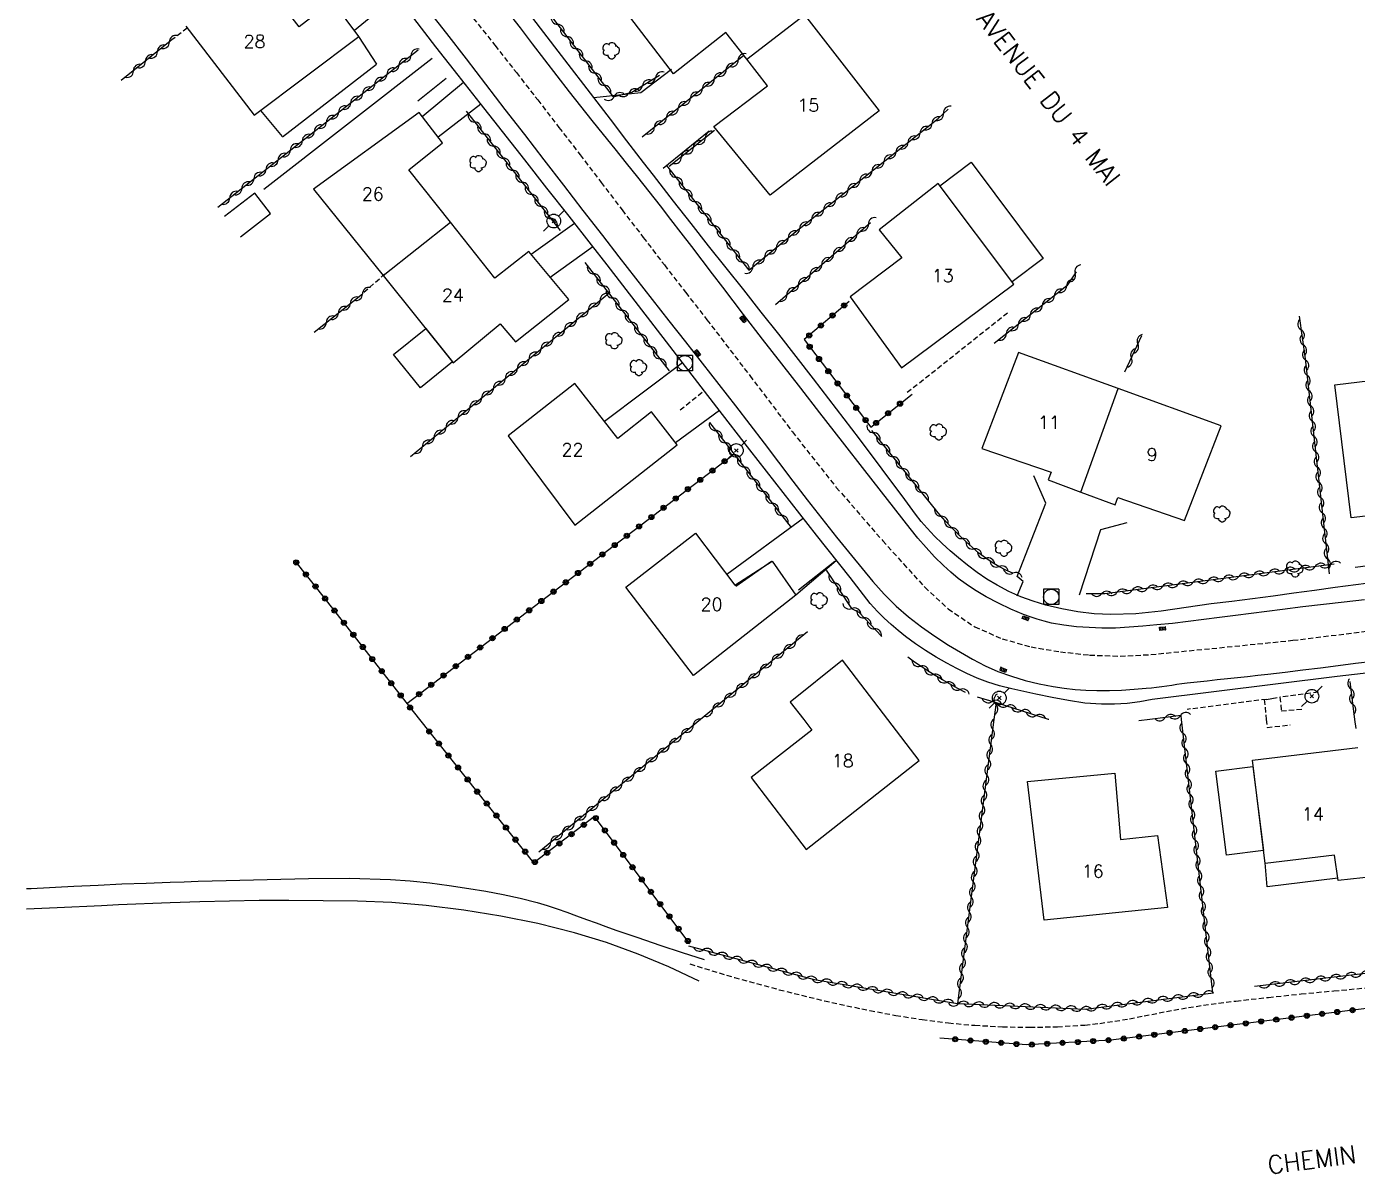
# Model space of a CAD drawing. Header units: millimetres. Extents: x 157000 to 158000, y 155000 to 156000.
# Drawn here: x 157000 to 157129.9, y 155126.7 to 155238.6 of the extents above; entities that cross this region are included whole.
import ezdxf
from ezdxf.enums import TextEntityAlignment as Align

# ---------------------------------------------------------------- set-up
doc = ezdxf.new("R2010")
doc.units = ezdxf.units.MM
doc.linetypes.add('DASHED', pattern=[0.75, 0.5, -0.25])
doc.layers.get('0').update_dxf_attribs({"linetype": 'CONTINUOUS'})
for name, color, linetype in [('W0001', 6, 'DASHED'), ('W0014', 7, 'CONTINUOUS'), ('W0017', 7, 'CONTINUOUS'), ('W0070', 7, 'DASHED'), ('W0071', 7, 'CONTINUOUS'), ('W0101', 7, 'CONTINUOUS'), ('W0104', 1, 'CONTINUOUS'), ('W0105', 7, 'CONTINUOUS'), ('W0112', 1, 'DASHED'), ('W0300', 7, 'CONTINUOUS'), ('W0310', 3, 'CONTINUOUS'), ('W0323', 7, 'CONTINUOUS'), ('W0401', 7, 'CONTINUOUS'), ('W0420', 7, 'CONTINUOUS'), ('W0473', 7, 'CONTINUOUS'), ('W0989', 7, 'CONTINUOUS'), ('W0991', 7, 'CONTINUOUS'), ('W1102', 7, 'CONTINUOUS')]:
    doc.layers.add(name, color=color, linetype=linetype)
doc.styles.get("Standard").update_dxf_attribs({"font": 'romans.shx', "width": 0.85})

# ---------------------------------------------------------------- blocks, each defined once
blk = doc.blocks.new('T473')
for p, q in [((-0.166667, 0.166667), (0.166667, -0.166667)), ((-0.166667, -0.166667), (0.166667, 0.166667)), ((0.500001, 0.500001), (1.000002, 1.000002)), ((-1.000002, -1.000002), (-0.500001, -0.500001))]:
    blk.add_line(p, q)
blk.add_ellipse((0, 0), major_axis=(0.471405, 0.471405), ratio=1, start_param=5.4977871438, end_param=11.780972451)
blk = doc.blocks.new('T401')
for p, q in [((-0.3, 0.3), (0, 0.3)), ((-0.3, -0.25), (-0.3, 0.3)), ((-0.3, 0.15), (0, 0.15)), ((-0.3, 0), (0, 0)), ((0, 0.3), (0, -0.25)), ((-0.3, -0.15), (0, -0.15)), ((-0.3, -0.25), (-0.3, -0.3)), ((-0.3, -0.3), (0, -0.3)), ((0, -0.3), (0, -0.25))]:
    blk.add_line(p, q)
blk = doc.blocks.new('T420')
for p, q in [((0.75, 0.75), (-0.75, 0.75)), ((-0.75, 0.75), (-0.75, -0.75)), ((0.75, 0.75), (0.75, -0.75)), ((0.75, -0.75), (-0.75, -0.75))]:
    blk.add_line(p, q)
blk.add_ellipse((0, 0), major_axis=(-0.53, 0.53), ratio=1, start_param=3.926991, end_param=10.210176)
blk = doc.blocks.new('T300')
for p, q in [((-0.8, 0.51), (-0.86, 0.34)), ((-0.86, 0.34), (-0.86, 0.17)), ((-0.86, 0.17), (-0.74, 0.06)), ((-0.69, 0.63), (-0.8, 0.51)), ((-0.8, -0.06), (-0.74, 0.06)), ((-0.74, 0.06), (-0.69, 0.11)), ((-0.57, 0.69), (-0.69, 0.63)), ((-0.46, 0.69), (-0.57, 0.69)), ((-0.29, 0.63), (-0.46, 0.69)), ((-0.29, 0.63), (-0.17, 0.74)), ((-0.23, 0.57), (-0.29, 0.63)), ((-0.17, 0.74), (-0.06, 0.8)), ((-0.06, 0.8), (0.06, 0.8)), ((0.06, 0.8), (0.23, 0.74)), ((0.23, 0.74), (0.34, 0.63)), ((0.34, 0.63), (0.4, 0.51)), ((0.46, 0.46), (0.34, 0.46)), ((0.4, 0.51), (0.4, 0.46)), ((0.57, 0.4), (0.46, 0.46)), ((0.57, 0.4), (0.69, 0.29)), ((0.69, 0.29), (0.74, 0.17)), ((0.74, 0.06), (0.69, -0.17)), ((0.74, 0.17), (0.74, 0.06)), ((-0.8, -0.17), (-0.8, -0.06)), ((-0.8, -0.23), (-0.8, -0.17)), ((-0.74, -0.34), (-0.8, -0.23)), ((-0.69, -0.4), (-0.74, -0.34)), ((-0.51, -0.46), (-0.69, -0.4)), ((-0.4, -0.46), (-0.51, -0.46)), ((-0.4, -0.46), (-0.34, -0.46)), ((-0.34, -0.46), (-0.34, -0.4)), ((-0.34, -0.51), (-0.34, -0.46)), ((-0.29, -0.63), (-0.34, -0.51)), ((-0.17, -0.74), (-0.29, -0.63)), ((-0.06, -0.8), (-0.17, -0.74)), ((0.06, -0.8), (-0.06, -0.8)), ((0.17, -0.74), (0.06, -0.8)), ((0.23, -0.69), (0.17, -0.74)), ((0.29, -0.46), (0.23, -0.46)), ((0.29, -0.63), (0.23, -0.69)), ((0.46, -0.4), (0.29, -0.46)), ((0.34, -0.51), (0.29, -0.63)), ((0.34, -0.51), (0.34, -0.46)), ((0.57, -0.34), (0.46, -0.4)), ((0.63, -0.29), (0.57, -0.34)), ((0.69, -0.17), (0.63, -0.29))]:
    blk.add_line(p, q)
blk = doc.blocks.new('t310o')
at = {"color": 0, "linetype": 'Continuous'}
for centre, start, end in [((-0.5, 0.38), 216.8699, 323.1304), ((0.5, -0.37), 36.8699, 143.1303)]:
    blk.add_arc(centre, 0.625, start, end, dxfattribs=at)
blk = doc.blocks.new('t323o')
at = {"color": 0, "linetype": 'Continuous'}
for radius in [0.25, 0.15]:
    blk.add_circle((0, 0), radius, dxfattribs=at)

msp = doc.modelspace()

# ---------------------------------------------------------------- linework, layer by layer
at = {"layer": 'W0001'}
msp.add_lwpolyline([(157043.6, 155239.46), (157045.71, 155236.81), (157047.81, 155234.15), (157049.89, 155231.48), (157051.96, 155228.8), (157054.02, 155226.12), (157056.07, 155223.43), (157058.13, 155220.74), (157060.19, 155218.06), (157062.25, 155215.37), (157064.32, 155212.7), (157066.4, 155210.03), (157070.59, 155204.57), (157074.75, 155199.07), (157079.03, 155193.66), (157083.56, 155188.45), (157085.59, 155186.19), (157087.67, 155183.91), (157089.96, 155181.79), (157092.55, 155180.05), (157095.23, 155178.87), (157098.04, 155178.09), (157100.9, 155177.61), (157103.75, 155177.29), (157106.75, 155177.18), (157109.74, 155177.34), (157112.72, 155177.64), (157115.68, 155177.93), (157123.6, 155178.73), (157131.5, 155179.7)], dxfattribs=at)
at = {"layer": 'W0014'}
for points in [[(157037.96, 155241.84), (157040.98, 155237.95), (157042.89, 155235.49), (157044.79, 155233.02), (157046.69, 155230.56), (157048.59, 155228.09), (157050.49, 155225.63), (157052.39, 155223.16), (157054.3, 155220.7), (157056.2, 155218.24), (157057.82, 155216.16), (157059.44, 155214.08), (157061.06, 155212.01), (157062.69, 155209.93), (157064.31, 155207.86), (157065.94, 155205.79), (157067.56, 155203.71), (157069.18, 155201.63), (157070.59, 155199.8), (157071.99, 155197.97), (157073.39, 155196.13), (157074.79, 155194.28), (157076.19, 155192.45), (157077.61, 155190.62), (157079.04, 155188.81), (157080.5, 155187.02), (157081.55, 155185.74), (157082.59, 155184.46), (157083.69, 155183.22), (157084.86, 155182.05), (157086.07, 155181.01), (157087.34, 155180.04), (157088.66, 155179.13), (157089.99, 155178.27), (157091.16, 155177.56), (157092.34, 155176.88), (157093.56, 155176.25), (157094.81, 155175.7), (157096.13, 155175.22), (157097.47, 155174.82), (157098.83, 155174.48), (157100.2, 155174.21), (157101.26, 155174.05), (157102.33, 155173.94), (157103.4, 155173.87), (157104.47, 155173.83), (157105.68, 155173.83), (157106.88, 155173.87), (157108.09, 155173.95), (157109.29, 155174.05), (157109.79, 155174.09), (157110.29, 155174.15), (157110.79, 155174.22), (157111.28, 155174.29), (157111.78, 155174.36), (157112.28, 155174.44), (157112.77, 155174.5), (157113.27, 155174.57), (157114.26, 155174.68), (157115.24, 155174.79), (157116.22, 155174.9), (157117.21, 155175), (157118.19, 155175.1), (157119.17, 155175.21), (157120.16, 155175.32), (157121.14, 155175.43), (157122.85, 155175.63), (157124.57, 155175.84), (157126.29, 155176.06), (157128, 155176.27), (157129.72, 155176.49), (157131.43, 155176.71)], [(157109.87, 155172.96), (157108.65, 155172.73), (157107.41, 155172.57), (157106.17, 155172.49), (157104.92, 155172.49), (157103.3, 155172.6), (157101.69, 155172.85), (157100.1, 155173.15), (157098.51, 155173.48), (157097.33, 155173.72), (157096.15, 155173.99), (157094.97, 155174.29), (157093.81, 155174.66), (157092.79, 155175.05), (157091.78, 155175.5), (157090.79, 155175.98), (157089.82, 155176.5), (157088.78, 155177.1), (157087.75, 155177.73), (157086.75, 155178.4), (157085.78, 155179.11), (157085.06, 155179.68), (157084.37, 155180.28), (157083.71, 155180.9), (157083.06, 155181.55), (157082.35, 155182.34), (157081.68, 155183.17), (157081.02, 155184.01), (157080.37, 155184.85), (157077.09, 155188.99), (157073.84, 155193.15), (157070.6, 155197.33), (157067.37, 155201.5), (157065.83, 155203.48), (157064.3, 155205.46), (157062.77, 155207.45), (157061.24, 155209.43), (157059.72, 155211.41), (157058.19, 155213.4), (157056.65, 155215.38), (157055.12, 155217.35), (157052.96, 155220.12), (157050.79, 155222.88), (157048.62, 155225.64), (157046.45, 155228.39), (157044.27, 155231.15), (157042.11, 155233.91), (157039.95, 155236.67), (157037.8, 155239.45)], [(157086.25, 155189.66), (157084.04, 155192.48), (157081.83, 155195.3), (157079.63, 155198.12), (157077.43, 155200.94), (157075.56, 155203.34), (157073.7, 155205.73), (157071.84, 155208.14), (157069.98, 155210.54), (157068.96, 155211.86), (157067.95, 155213.19), (157066.94, 155214.52), (157065.93, 155215.85), (157064.92, 155217.17), (157063.9, 155218.5), (157062.89, 155219.82), (157061.86, 155221.14), (157060.76, 155222.54), (157059.66, 155223.93), (157058.55, 155225.32), (157057.43, 155226.71), (157056.32, 155228.09), (157055.21, 155229.48), (157054.1, 155230.88), (157053, 155232.27), (157051.79, 155233.82), (157050.59, 155235.38), (157049.39, 155236.94), (157048.2, 155238.5), (157047.01, 155240.06)], [(157085.73, 155192.48), (157083.52, 155195.44), (157081.3, 155198.39), (157079.06, 155201.33), (157076.81, 155204.25), (157075.12, 155206.43), (157073.41, 155208.6), (157071.7, 155210.77), (157069.99, 155212.93), (157068.27, 155215.08), (157066.55, 155217.25), (157064.85, 155219.41), (157063.15, 155221.59), (157062.17, 155222.85), (157061.19, 155224.12), (157060.21, 155225.38), (157059.24, 155226.65), (157058.27, 155227.92), (157057.3, 155229.19), (157056.33, 155230.46), (157055.35, 155231.73), (157052.22, 155235.81), (157049.09, 155239.89)], [(157131.76, 155184.41), (157129.74, 155184.15), (157127.72, 155183.88), (157125.71, 155183.61), (157123.69, 155183.33), (157121.67, 155183.05), (157119.65, 155182.78), (157117.63, 155182.52), (157115.61, 155182.28), (157113.18, 155181.95), (157110.74, 155181.59), (157108.28, 155181.32), (157105.81, 155181.24), (157104.21, 155181.32), (157102.62, 155181.51), (157101.04, 155181.79), (157099.48, 155182.16), (157098.25, 155182.54), (157097.05, 155182.99), (157095.87, 155183.51), (157094.73, 155184.1), (157093.73, 155184.69), (157092.78, 155185.35), (157091.85, 155186.06), (157090.95, 155186.78), (157090.15, 155187.46), (157089.37, 155188.17), (157088.62, 155188.91), (157087.9, 155189.67), (157087.32, 155190.34), (157086.76, 155191.03), (157086.23, 155191.75), (157085.73, 155192.48)], [(157130.6, 155182.67), (157128.59, 155182.45), (157126.59, 155182.22), (157124.58, 155181.99), (157122.58, 155181.75), (157121.04, 155181.56), (157119.51, 155181.36), (157117.98, 155181.15), (157116.44, 155180.95), (157114.91, 155180.75), (157113.37, 155180.56), (157111.84, 155180.38), (157110.3, 155180.23), (157108.96, 155180.11), (157107.63, 155180), (157106.28, 155179.93), (157104.94, 155179.92), (157103.7, 155179.97), (157102.47, 155180.06), (157101.24, 155180.21), (157100.02, 155180.42), (157099.32, 155180.59), (157098.64, 155180.78), (157097.96, 155181.01), (157097.3, 155181.26), (157096.06, 155181.78), (157094.85, 155182.35), (157093.66, 155182.98), (157092.51, 155183.66), (157091.71, 155184.2), (157090.94, 155184.78), (157090.2, 155185.39), (157089.48, 155186.04), (157088.62, 155186.89), (157087.79, 155187.78), (157087, 155188.7), (157086.25, 155189.66)], [(157168.41, 155179.89), (157144.54, 155177.11), (157127.93, 155175.21), (157109.87, 155172.96)]]:
    msp.add_lwpolyline(points, dxfattribs=at)
at = {"layer": 'W0017'}
for points in [[(157036.11, 155241.63), (157032, 155238.24)], [(157039.6, 155235.52), (157023.16, 155222.73)], [(157055.36, 155231.71), (157059.94, 155232.21), (157062.93, 155234.49)], [(157040.96, 155233.56), (157038.18, 155231.35)], [(157038.61, 155229.87), (157042.65, 155233.2)], [(157044.35, 155231.05), (157040.18, 155227.84)], [(157062.13, 155224.83), (157066.63, 155228.45)], [(157049.26, 155216.41), (157053.49, 155219.45)], [(157051.1, 155214.18), (157055.27, 155217.16)], [(157064.02, 155205.82), (157056.42, 155200.08)], [(157067.63, 155201.15), (157063.35, 155198.01)], [(157096.69, 155183.07), (157097.26, 155184.46), (157096.7, 155184.97), (157099.49, 155192.11), (157098.31, 155194.78)], [(157075.81, 155190.63), (157068.33, 155185.17)], [(157107.39, 155190.21), (157104.82, 155189.53), (157102.72, 155183.14)], [(157079.03, 155186.5), (157075.09, 155183.15)], [(157075.34, 155183.65), (157078.9, 155186.45)]]:
    msp.add_lwpolyline(points, dxfattribs=at)
at = {"layer": 'W0070'}
msp.add_lwpolyline([(157064.74, 155147.14), (157069.08, 155145.82), (157073.46, 155144.62), (157077.87, 155143.54), (157082.3, 155142.59), (157084.85, 155142.12), (157087.41, 155141.71), (157089.98, 155141.38), (157092.56, 155141.15), (157095.24, 155141.01), (157097.93, 155140.96), (157100.61, 155141.01), (157103.3, 155141.18), (157104.75, 155141.34), (157106.21, 155141.55), (157107.65, 155141.79), (157109.09, 155142.07), (157110.53, 155142.36), (157111.97, 155142.63), (157113.41, 155142.89), (157114.86, 155143.11), (157118.04, 155143.52), (157121.22, 155143.88), (157124.41, 155144.21), (157127.6, 155144.52), (157130.87, 155144.81)], dxfattribs=at)
at = {"layer": 'W0071'}
for points in [[(157000, 155154.5), (157000.43, 155154.52), (157004.62, 155154.73), (157006.97, 155154.84), (157009.31, 155154.95), (157011.66, 155155.04), (157014, 155155.13)], [(157014, 155155.13), (157015.37, 155155.17), (157016.74, 155155.21), (157018.11, 155155.25), (157019.48, 155155.28), (157023.48, 155155.38), (157027.5, 155155.48), (157031.51, 155155.51), (157035.52, 155155.38), (157037.44, 155155.25), (157039.35, 155155.05), (157041.25, 155154.8), (157043.15, 155154.51), (157044.83, 155154.23), (157046.51, 155153.91), (157048.17, 155153.55), (157049.82, 155153.13), (157050.8, 155152.85), (157051.77, 155152.53), (157052.73, 155152.2), (157053.68, 155151.85), (157054.64, 155151.49), (157055.59, 155151.14), (157056.54, 155150.79), (157057.5, 155150.45), (157059.66, 155149.72), (157061.81, 155148.99), (157063.97, 155148.27), (157066.13, 155147.56)], [(157014, 155153.11), (157012.32, 155153.04), (157010.65, 155152.98), (157008.97, 155152.9), (157007.3, 155152.83), (157002.99, 155152.63), (157000, 155152.48)], [(157065.65, 155145.47), (157062.7, 155146.86), (157059.68, 155148.11), (157056.61, 155149.22), (157053.49, 155150.18), (157049.91, 155151.09), (157046.3, 155151.82), (157042.66, 155152.4), (157039, 155152.85), (157035.65, 155153.13), (157032.3, 155153.27), (157028.94, 155153.31), (157025.59, 155153.33), (157022.69, 155153.32), (157019.79, 155153.28), (157016.9, 155153.2), (157014, 155153.11)]]:
    msp.add_lwpolyline(points, dxfattribs=at)
at = {"layer": 'W0101'}
for points in [[(157070.29, 155235.45), (157068.24, 155238.06), (157063.13, 155234.01), (157057.81, 155240.98), (157068.52, 155249.33)], [(157015.55, 155238.67), (157022.22, 155230), (157032.43, 155237.67), (157029.84, 155241.13), (157026.61, 155238.61), (157022.5, 155243.91)], [(157075.94, 155239.77), (157083.2, 155230.42), (157072.57, 155222.18), (157067.08, 155228.89), (157072.32, 155232.87), (157070.29, 155235.45)], [(157040.6, 155227.3), (157038.3, 155230.26), (157028.01, 155222.78), (157034.79, 155214.34)], [(157041.37, 155219.55), (157037.3, 155224.67), (157040.6, 155227.3)], [(157034.79, 155214.34), (157041.63, 155205.82), (157046.23, 155209.63), (157047.73, 155207.86), (157052.91, 155212), (157049.02, 155216.7), (157045.71, 155214.08), (157041.37, 155219.55)], [(157106.55, 155203.3), (157096.82, 155206.82), (157093.24, 155197.45)], [(157139.77, 155198.61), (157136.99, 155198.21), (157137.87, 155191.69), (157129.27, 155190.7), (157127.68, 155203.68), (157138.94, 155205.03)], [(157102.9, 155193.2), (157106.24, 155191.94), (157106.52, 155192.68), (157113.02, 155190.42), (157116.59, 155199.66), (157106.55, 155203.3)], [(157093.24, 155197.45), (157099.99, 155195.13), (157099.72, 155194.4), (157102.9, 155193.2)], [(157084.05, 155171), (157079.62, 155176.78), (157074.54, 155172.71), (157075.85, 155171)], [(157075.85, 155171), (157076.65, 155169.95), (157070.73, 155165.33), (157076.09, 155158.3)], [(157076.09, 155158.3), (157087.12, 155167), (157084.05, 155171)], [(157119.66, 155167.03), (157129.92, 155168.28)], [(157128.01, 155155.28), (157127.66, 155157.77), (157120.89, 155156.94), (157119.66, 155167.03)], [(157131.64, 155155.69), (157128.01, 155155.28)]]:
    msp.add_lwpolyline(points, dxfattribs=at)
for points in [[(157085.38, 155205.32), (157096.37, 155213.48), (157088.97, 155223.33), (157083.2, 155218.8), (157085.43, 155216.08), (157080.37, 155212.25)], [(157047, 155198.69), (157053.5, 155189.98), (157063.5, 155197.82), (157060.99, 155201.02), (157057.71, 155198.44), (157053.51, 155203.8)], [(157065.08, 155175.3), (157058.5, 155183.93), (157065.3, 155189.2), (157069.12, 155184.12), (157072.76, 155186.46), (157075.09, 155183.15)], [(157099.32, 155151.41), (157097.7, 155164.95), (157106.22, 155165.77), (157106.77, 155159.3), (157110.39, 155159.67), (157111.35, 155152.66)]]:
    msp.add_lwpolyline(points, close=True, dxfattribs=at)
at = {"layer": 'W0104'}
for points in [[(157032.43, 155237.67), (157032.41, 155237.66), (157034.14, 155234.96)], [(157024.96, 155227.89), (157034.14, 155234.96)], [(157022.84, 155230.46), (157024.95, 155227.9)], [(157089.14, 155223.11), (157092.18, 155225.39), (157099.23, 155216), (157096.19, 155213.72)], [(157022.29, 155222.39), (157019.33, 155220.11)], [(157020.88, 155218.12), (157023.82, 155220.39), (157022.29, 155222.39)], [(157072.69, 155186.43), (157069.22, 155183.99)], [(157128.01, 155155.28), (157127.97, 155155.51), (157121.08, 155154.67), (157120.88, 155157)]]:
    msp.add_lwpolyline(points, dxfattribs=at)
for points in [[(157038.95, 155209.17), (157041.57, 155205.9), (157038.43, 155203.38), (157035.8, 155206.64)], [(157119.7, 155166.41), (157120.73, 155158.21), (157117.12, 155157.76), (157116.09, 155165.95)]]:
    msp.add_lwpolyline(points, close=True, dxfattribs=at)
at = {"layer": 'W0105'}
msp.add_lwpolyline([(157121.03, 155172.96), (157122.06, 155173.14)], dxfattribs=at)
at = {"layer": 'W0112'}
for points in [[(157015.68, 155238.49), (157014.18, 155237.34)], [(157032.92, 155212.7), (157034.94, 155214.46)], [(157085.96, 155202.94), (157095.93, 155210.85)], [(157065.94, 155202.91), (157063.72, 155201.12)], [(157126.1, 155173.67), (157122.33, 155173.18)], [(157122.33, 155173.18), (157122.46, 155171.86), (157124.55, 155172.01)], [(157121.03, 155172.97), (157113.29, 155171.99)], [(157120.8, 155172.94), (157121, 155171)], [(157121, 155171), (157121.08, 155170.21), (157123.33, 155170.49)]]:
    msp.add_lwpolyline(points, dxfattribs=at)
at = {"layer": 'W0310'}
for points in [[(157044.53, 155248.37), (157057.25, 155231.78), (157059.07, 155232.25), (157061.78, 155233.89)], [(157014, 155237.2), (157009.24, 155233.39)], [(157014.18, 155237.34), (157014, 155237.2)], [(157018.65, 155221), (157038.22, 155236.36)], [(157070.01, 155235.81), (157060.09, 155227.85)], [(157042.9, 155230.38), (157052.08, 155218.72)], [(157062.47, 155225.09), (157070.5, 155214.87), (157075.43, 155218.93), (157075.41, 155218.89), (157088.98, 155229.66), (157089.95, 155230.59)], [(157067.13, 155228.49), (157062.73, 155224.98)], [(157073.08, 155211.51), (157082.38, 155219.51)], [(157054.5, 155215.61), (157062.72, 155205.03)], [(157102.44, 155214.69), (157101.53, 155213.34), (157094.45, 155207.72)], [(157028.07, 155208.82), (157032.8, 155212.55)], [(157037.47, 155196.67), (157056.82, 155212.62)], [(157124.2, 155210.37), (157124.81, 155206.21), (157127.13, 155185.21)], [(157107.2, 155204.94), (157108.85, 155208.47)], [(157066.64, 155199.99), (157074.61, 155189.73)], [(157088.33, 155192), (157082.5, 155199.22)], [(157096.27, 155185.27), (157095.58, 155185.59), (157094.91, 155185.95), (157094.25, 155186.34), (157093.62, 155186.76), (157092.95, 155187.25), (157092.31, 155187.79), (157091.69, 155188.34), (157091.09, 155188.92), (157090.36, 155189.65), (157089.66, 155190.41), (157088.98, 155191.19), (157088.33, 155192)], [(157127.62, 155186.18), (157105.23, 155183.28), (157103.43, 155183.28)], [(157137.82, 155186.89), (157129.68, 155185.84)], [(157078.05, 155185.57), (157080.52, 155181.85), (157081.22, 155181.47), (157083.46, 155179.1)], [(157076.21, 155179.55), (157065.79, 155171)], [(157091.63, 155173.65), (157090.88, 155174.04), (157090.13, 155174.44), (157089.39, 155174.86), (157088.67, 155175.29), (157087.99, 155175.72), (157087.32, 155176.16), (157086.66, 155176.61), (157086.02, 155177.08)], [(157129.15, 155174.71), (157129.62, 155171)], [(157099.74, 155171), (157094.68, 155172.64), (157092.8, 155173.18)], [(157094.62, 155172.65), (157094.41, 155171)], [(157065.79, 155171), (157049.98, 155158.04)], [(157094.41, 155171), (157090.86, 155143.27)], [(157099.76, 155170.99), (157099.74, 155171)], [(157099.76, 155170.99), (157099.74, 155171)], [(157109.64, 155171), (157108.57, 155170.87)], [(157112.73, 155171), (157112.69, 155171.38), (157109.64, 155171)], [(157115.79, 155144.33), (157112.73, 155171)], [(157129.62, 155171), (157129.73, 155170.11)], [(157131.79, 155155.66), (157132.93, 155146.48), (157119.84, 155144.94)], [(157064.6, 155148.9), (157076.86, 155145.62), (157090.87, 155143.27), (157103.36, 155142.74), (157115.84, 155144.33)]]:
    msp.add_lwpolyline(points, dxfattribs=at)
at = {"layer": 'W0323'}
for points in [[(157080.27, 155211.81), (157075.9, 155208.08), (157082.41, 155199.55), (157086.42, 155202.77)], [(157037.12, 155172.57), (157069.04, 155196.9)], [(157038.37, 155171), (157037.39, 155172.23), (157028.45, 155183.67), (157026.31, 155186.35)], [(157064.74, 155149.11), (157055.44, 155161.52), (157049.52, 155157.02), (157038.37, 155171)], [(157232.63, 155128.6), (157225.34, 155140.43), (157217.3, 155153.5), (157201.93, 155151.62), (157177.35, 155148.5), (157154.04, 155145.43), (157138.67, 155143.78), (157105.84, 155139.71), (157097.6, 155139.24), (157089.14, 155139.91)]]:
    msp.add_lwpolyline(points, dxfattribs=at)
at = {"layer": 'W1102'}
for points in [[(157070.29, 155235.45), (157075.94, 155239.77)], [(157034.79, 155214.34), (157041.37, 155219.55)], [(157102.9, 155193.2), (157106.55, 155203.3)]]:
    msp.add_lwpolyline(points, dxfattribs=at)

# ---------------------------------------------------------------- block references
at = {"layer": 'W0300'}
for p in [(157057.11, 155236.27), (157044.11, 155225.27), (157057.37, 155207.97), (157059.76, 155205.34), (157089.03, 155199.06), (157116.7, 155191.06), (157095.4, 155187.71), (157123.83, 155185.68), (157077.39, 155182.6)]:
    msp.add_blockref('T300', p, dxfattribs=at)
at = {"layer": 'W0310'}
for p, rotation in [((157051.83, 155238.85), 307.4734966349649), ((157052.74, 155237.66), 307.4734966349649), ((157012.76, 155236.2), 218.6830075612495), ((157013.93, 155237.14), 218.6830075612495), ((157053.66, 155236.47), 307.4734966349649), ((157011.59, 155235.26), 218.6830075612495), ((157036.35, 155234.89), 38.13681950460501), ((157037.53, 155235.82), 38.13681950460501), ((157054.57, 155235.28), 307.4734966349649), ((157069.45, 155235.36), 218.7794102675239), ((157010.42, 155234.32), 218.6830075612495), ((157035.17, 155233.97), 38.13681950460501), ((157055.48, 155234.09), 307.4734966349649), ((157061.39, 155233.66), 31.18375438842289), ((157067.11, 155233.48), 218.7794102675239), ((157068.28, 155234.42), 218.7794102675239), ((157032.81, 155232.11), 38.13681950460501), ((157033.99, 155233.04), 38.13681950460501), ((157056.39, 155232.9), 307.4734966349649), ((157060.11, 155232.88), 31.18375438842289), ((157065.94, 155232.55), 218.7794102675239), ((157031.63, 155231.19), 38.13681950460501), ((157057.34, 155231.81), 14.39882330942974), ((157058.8, 155232.18), 14.39882330942974), ((157064.77, 155231.61), 218.7794102675239), ((157030.45, 155230.26), 38.13681950460501), ((157062.43, 155229.73), 218.7794102675239), ((157063.6, 155230.67), 218.7794102675239), ((157089.51, 155230.17), 43.75899113287198), ((157028.09, 155228.41), 38.13681950460501), ((157029.27, 155229.33), 38.13681950460501), ((157043.73, 155229.32), 308.2155423306054), ((157044.66, 155228.15), 308.2155423306054), ((157061.26, 155228.79), 218.7794102675239), ((157087.21, 155228.25), 38.43771268212424), ((157088.38, 155229.19), 38.43771268212424), ((157026.91, 155227.48), 38.13681950460501), ((157045.59, 155226.97), 308.2155423306054), ((157066.25, 155227.79), 218.637523468125), ((157086.03, 155227.32), 38.43771268212424), ((157024.55, 155225.63), 38.13681950460501), ((157025.73, 155226.56), 38.13681950460501), ((157046.52, 155225.79), 308.2155423306054), ((157063.91, 155225.91), 218.637523468125), ((157065.08, 155226.85), 218.637523468125), ((157084.86, 155226.39), 38.43771268212424), ((157023.37, 155224.7), 38.13681950460501), ((157047.44, 155224.61), 308.2155423306054), ((157082.51, 155224.52), 38.43771268212424), ((157083.68, 155225.46), 38.43771268212424), ((157022.19, 155223.78), 38.13681950460501), ((157048.37, 155223.43), 308.2155423306054), ((157063.4, 155223.91), 308.1317229511785), ((157081.33, 155223.59), 38.43771268212424), ((157019.83, 155221.92), 38.13681950460501), ((157021.01, 155222.85), 38.13681950460501), ((157049.3, 155222.25), 308.2155423306054), ((157064.32, 155222.73), 308.1317229511785), ((157078.98, 155221.73), 38.43771268212424), ((157080.16, 155222.66), 38.43771268212424), ((157050.23, 155221.08), 308.2155423306054), ((157065.25, 155221.55), 308.1317229511785), ((157066.18, 155220.37), 308.1317229511785), ((157077.81, 155220.79), 38.43771268212424), ((157051.16, 155219.9), 308.2155423306054), ((157067.1, 155219.19), 308.1317229511785), ((157076.63, 155219.86), 38.43771268212424), ((157082.17, 155219.33), 40.68944036982273), ((157068.03, 155218.01), 308.1317229511785), ((157074.36, 155218.05), 39.46350394806583), ((157075.46, 155218.93), 38.43771268212424), ((157081.04, 155218.35), 40.68944036982273), ((157068.96, 155216.83), 308.1317229511785), ((157073.2, 155217.09), 39.46350394806583), ((157079.9, 155217.37), 40.68944036982273), ((157069.88, 155215.65), 308.1317229511785), ((157070.89, 155215.19), 39.46350394806583), ((157072.04, 155216.14), 39.46350394806583), ((157077.62, 155215.42), 40.68944036982273), ((157078.76, 155216.4), 40.68944036982273), ((157055.36, 155214.5), 307.8491076798275), ((157076.49, 155214.44), 40.68944036982273), ((157102.35, 155214.55), 236.0748593018961), ((157056.28, 155213.32), 307.8491076798275), ((157075.35, 155213.46), 40.68944036982273), ((157101.5, 155213.32), 218.4173706070635), ((157031.6, 155211.61), 38.35780048508608), ((157032.78, 155212.54), 38.35780048508608), ((157055.99, 155211.94), 39.5010228924213), ((157057.2, 155212.14), 307.8491076798275), ((157074.21, 155212.48), 40.68944036982273), ((157099.15, 155211.45), 218.4173706070635), ((157100.32, 155212.38), 218.4173706070635), ((157030.43, 155210.68), 38.35780048508608), ((157053.67, 155210.03), 39.5010228924213), ((157054.83, 155210.98), 39.5010228924213), ((157058.12, 155210.95), 307.8491076798275), ((157097.97, 155210.52), 218.4173706070635), ((157029.25, 155209.75), 38.35780048508608), ((157052.52, 155209.07), 39.5010228924213), ((157059.04, 155209.77), 307.8491076798275), ((157059.96, 155208.58), 307.8491076798275), ((157096.8, 155209.59), 218.4173706070635), ((157124.39, 155209.05), 278.4448061870237), ((157051.36, 155208.12), 39.5010228924213), ((157060.88, 155207.4), 307.8491076798275), ((157095.62, 155208.66), 218.4173706070635), ((157108.47, 155207.66), 65.04100124214584), ((157124.61, 155207.56), 278.4448061870237), ((157049.04, 155206.21), 39.5010228924213), ((157050.2, 155207.17), 39.5010228924213), ((157061.8, 155206.21), 307.8491076798275), ((157107.84, 155206.3), 65.04100124214584), ((157124.83, 155206.08), 276.2916892948051), ((157047.89, 155205.26), 39.5010228924213), ((157046.73, 155204.3), 39.5010228924213), ((157124.99, 155204.59), 276.2916892948051), ((157044.41, 155202.39), 39.5010228924213), ((157045.57, 155203.35), 39.5010228924213), ((157125.16, 155203.1), 276.2916892948051), ((157043.26, 155201.44), 39.5010228924213), ((157125.32, 155201.61), 276.2916892948051), ((157042.1, 155200.49), 39.5010228924213), ((157125.49, 155200.12), 276.2916892948051), ((157039.78, 155198.58), 39.5010228924213), ((157040.94, 155199.53), 39.5010228924213), ((157067.25, 155199.21), 307.8486898333746), ((157082.67, 155199), 128.9702051536322), ((157125.65, 155198.62), 276.2916892948051), ((157038.63, 155197.62), 39.5010228924213), ((157068.17, 155198.02), 307.8486898333746), ((157083.62, 155197.83), 128.9702051536322), ((157125.81, 155197.13), 276.2916892948051), ((157069.09, 155196.84), 307.8486898333746), ((157070.01, 155195.65), 307.8486898333746), ((157084.56, 155196.66), 128.9702051536322), ((157125.98, 155195.64), 276.2916892948051), ((157070.93, 155194.47), 307.8486898333746), ((157085.5, 155195.5), 128.9702051536322), ((157086.45, 155194.33), 128.9702051536322), ((157071.85, 155193.28), 307.8486898333746), ((157087.39, 155193.17), 128.9702051536322), ((157126.14, 155194.15), 276.2916892948051), ((157072.77, 155192.1), 307.8486898333746), ((157126.31, 155192.66), 276.2916892948051), ((157073.69, 155190.92), 307.8486898333746), ((157089.29, 155190.84), 130.8272359296145), ((157126.47, 155191.17), 276.2916892948051), ((157090.29, 155189.73), 132.7598242940586), ((157126.64, 155189.68), 276.2916892948051), ((157091.35, 155188.67), 136.3333438961657), ((157126.8, 155188.19), 276.2916892948051), ((157092.46, 155187.66), 140.3463850788754), ((157093.65, 155186.74), 146.5146176588984), ((157126.96, 155186.7), 276.2916892948051), ((157094.92, 155185.94), 152.1071811227214), ((157125.76, 155185.94), 187.3690276728371), ((157127.25, 155186.13), 187.3690276728371), ((157078.88, 155184.32), 303.5120313720385), ((157096.26, 155185.28), 154.9034559933474), ((157115.35, 155184.59), 187.3690276728371), ((157116.84, 155184.78), 187.3690276728371), ((157118.32, 155184.97), 187.3690276728371), ((157119.81, 155185.17), 187.3690276728371), ((157121.3, 155185.36), 187.3690276728371), ((157122.79, 155185.55), 187.3690276728371), ((157124.27, 155185.74), 187.3690276728371), ((157079.71, 155183.07), 303.5120313720385), ((157106.42, 155183.43), 187.3690276728371), ((157107.91, 155183.63), 187.3690276728371), ((157109.4, 155183.82), 187.3690276728371), ((157110.89, 155184.01), 187.3690276728371), ((157112.37, 155184.2), 187.3690276728371), ((157113.86, 155184.4), 187.3690276728371), ((157080.55, 155181.83), 331.4755097272062), ((157104.93, 155183.28), 180.0954928773386), ((157081.72, 155180.93), 313.3967831498512), ((157082.75, 155179.84), 313.3967831498512), ((157073.91, 155177.66), 219.341695946343), ((157075.07, 155178.61), 219.341695946343), ((157072.75, 155176.71), 219.341695946343), ((157071.59, 155175.75), 219.341695946343), ((157087.24, 155176.21), 145.4704512260934), ((157088.5, 155175.4), 147.9723250423113), ((157069.27, 155173.85), 219.341695946343), ((157070.43, 155174.8), 219.341695946343), ((157089.79, 155174.63), 150.4741788856753), ((157091.11, 155173.92), 152.9760414079453), ((157129.25, 155173.98), 277.1296103017551), ((157068.11, 155172.9), 219.341695946343), ((157094.24, 155172.76), 163.8534400515905), ((157094.6, 155172.49), 262.7063408440309), ((157129.43, 155172.49), 277.1296103017551), ((157066.95, 155171.95), 219.341695946343), ((157095.67, 155172.32), 162.0837809688192), ((157097.1, 155171.86), 162.0837809688192), ((157098.53, 155171.39), 162.0837809688192), ((157065.06, 155170.4), 219.3416959463566), ((157094.29, 155170.05), 262.7063408440426), ((157111.13, 155171.19), 187.1472930894601), ((157112.62, 155171.37), 187.1472930894601), ((157112.88, 155169.67), 96.55026634389135), ((157062.74, 155168.5), 219.3416959463566), ((157063.9, 155169.45), 219.3416959463566), ((157094.1, 155168.56), 262.7063408440426), ((157061.58, 155167.55), 219.3416959463566), ((157093.91, 155167.07), 262.7063408440426), ((157113.06, 155168.18), 96.55026634389135), ((157060.42, 155166.6), 219.3416959463566), ((157113.23, 155166.69), 96.55026634389135), ((157058.1, 155164.7), 219.3416959463566), ((157059.26, 155165.65), 219.3416959463566), ((157093.72, 155165.59), 262.7063408440426), ((157113.4, 155165.19), 96.55026634389135), ((157056.94, 155163.75), 219.3416959463566), ((157093.53, 155164.1), 262.7063408440426), ((157113.57, 155163.7), 96.55026634389135), ((157055.78, 155162.8), 219.3416959463566), ((157093.34, 155162.61), 262.7063408440426), ((157113.74, 155162.21), 96.55026634389135), ((157053.46, 155160.89), 219.3416959463566), ((157054.62, 155161.85), 219.3416959463566), ((157093.15, 155161.12), 262.7063408440426), ((157113.91, 155160.72), 96.55026634389135), ((157052.3, 155159.94), 219.3416959463566), ((157092.96, 155159.63), 262.7063408440426), ((157114.08, 155159.23), 96.55026634389135), ((157051.14, 155158.99), 219.3416959463566), ((157092.77, 155158.15), 262.7063408440426), ((157092.58, 155156.66), 262.7063408440426), ((157114.25, 155157.74), 96.55026634389135), ((157114.42, 155156.25), 96.55026634389135), ((157092.39, 155155.17), 262.7063408440426), ((157114.6, 155154.76), 96.55026634389135), ((157092.2, 155153.68), 262.7063408440426), ((157114.77, 155153.27), 96.55026634389135), ((157092.01, 155152.2), 262.7063408440426), ((157114.94, 155151.78), 96.55026634389135), ((157091.82, 155150.71), 262.7063408440426), ((157115.11, 155150.29), 96.55026634389135), ((157091.63, 155149.22), 262.7063408440426), ((157115.28, 155148.8), 96.55026634389135), ((157066.05, 155148.52), 345.0005618475185), ((157067.5, 155148.13), 345.0005618475185), ((157091.44, 155147.73), 262.7063408440426), ((157068.95, 155147.74), 345.0005618475185), ((157070.4, 155147.35), 345.0005618475185), ((157071.85, 155146.96), 345.0005618475185), ((157091.24, 155146.24), 262.7063408440426), ((157115.45, 155147.31), 96.55026634389135), ((157073.29, 155146.57), 345.0005618475185), ((157074.74, 155146.19), 345.0005618475185), ((157076.19, 155145.8), 345.0005618475185), ((157077.66, 155145.49), 350.4720210873043), ((157115.62, 155145.82), 96.55026634389135), ((157125.8, 155145.64), 186.6862246554313), ((157127.29, 155145.81), 186.6862246554313), ((157128.78, 155145.99), 186.6862246554313), ((157130.27, 155146.16), 186.6862246554313), ((157079.14, 155145.24), 350.4720210873043), ((157080.62, 155144.99), 350.4720210873043), ((157082.1, 155144.74), 350.4720210873043), ((157083.57, 155144.49), 350.4720210873043), ((157085.05, 155144.24), 350.4720210873043), ((157091.05, 155144.76), 262.7063408440426), ((157114.87, 155144.2), 7.269046248374454), ((157121.33, 155145.11), 186.6862246554313), ((157122.82, 155145.29), 186.6862246554313), ((157124.31, 155145.46), 186.6862246554313), ((157086.53, 155144), 350.4720210873043), ((157088.01, 155143.75), 350.4720210873043), ((157089.49, 155143.5), 350.4720210873043), ((157090.97, 155143.26), 357.5642290830804), ((157092.47, 155143.2), 357.5642290830804), ((157093.97, 155143.14), 357.5642290830804), ((157095.47, 155143.07), 357.5642290830804), ((157096.97, 155143.01), 357.5642290830804), ((157105.94, 155143.07), 7.269046248374454), ((157107.43, 155143.26), 7.269046248374454), ((157108.92, 155143.45), 7.269046248374454), ((157110.4, 155143.64), 7.269046248374454), ((157111.89, 155143.82), 7.269046248374454), ((157113.38, 155144.01), 7.269046248374454), ((157098.47, 155142.94), 357.5642290830804), ((157099.96, 155142.88), 357.5642290830804), ((157101.46, 155142.82), 357.5642290830804), ((157102.96, 155142.75), 357.5642290830804), ((157104.45, 155142.88), 7.269046248374454)]:
    msp.add_blockref('t310o', p, dxfattribs=dict(at, rotation=rotation))
at = {"layer": 'W0323'}
for p, rotation in [((157079.8, 155211.42), 220.5753410633295), ((157077.53, 155209.46), 220.5753410633295), ((157078.67, 155210.44), 220.5753410633295), ((157076.39, 155208.49), 220.5753410633295), ((157076.43, 155207.39), 307.3359326622754), ((157077.34, 155206.19), 307.3359326622754), ((157078.25, 155205), 307.3359326622754), ((157079.16, 155203.81), 307.3359326622754), ((157080.07, 155202.62), 307.3359326622754), ((157080.98, 155201.42), 307.3359326622754), ((157085.25, 155201.83), 38.79723297086852), ((157081.89, 155200.23), 307.3359326622754), ((157084.08, 155200.89), 38.79723297086852), ((157082.91, 155199.95), 38.79723297086852), ((157068.13, 155196.21), 37.31757426903239), ((157066.94, 155195.3), 37.31757426903239), ((157065.75, 155194.39), 37.31757426903239), ((157063.36, 155192.58), 37.31757426903239), ((157064.55, 155193.49), 37.31757426903239), ((157062.17, 155191.67), 37.31757426903239), ((157059.78, 155189.85), 37.31757426903239), ((157060.98, 155190.76), 37.31757426903239), ((157058.59, 155188.94), 37.31757426903239), ((157056.2, 155187.12), 37.31757426903239), ((157057.4, 155188.03), 37.31757426903239), ((157026.32, 155186.33), 128.7103406338044), ((157055.01, 155186.21), 37.31757426903239), ((157027.26, 155185.16), 128.7103406338044), ((157053.82, 155185.3), 37.31757426903239), ((157028.2, 155183.99), 128.7103406338044), ((157051.43, 155183.48), 37.31757426903239), ((157052.63, 155184.39), 37.31757426903239), ((157029.13, 155182.81), 127.978811588649), ((157050.24, 155182.57), 37.31757426903239), ((157030.05, 155181.63), 127.978811588649), ((157047.85, 155180.75), 37.31757426903239), ((157049.05, 155181.66), 37.31757426903239), ((157030.97, 155180.45), 127.978811588649), ((157046.66, 155179.84), 37.31757426903239), ((157031.89, 155179.27), 127.978811588649), ((157032.82, 155178.08), 127.978811588649), ((157044.27, 155178.03), 37.31757426903239), ((157045.47, 155178.94), 37.31757426903239), ((157033.74, 155176.9), 127.978811588649), ((157043.08, 155177.12), 37.31757426903239), ((157034.66, 155175.72), 127.978811588649), ((157041.89, 155176.21), 37.31757426903239), ((157035.59, 155174.54), 127.978811588649), ((157039.5, 155174.39), 37.31757426903239), ((157040.7, 155175.3), 37.31757426903239), ((157036.51, 155173.35), 127.978811588649), ((157038.31, 155173.48), 37.31757426903239), ((157037.43, 155172.17), 128.5793250799686), ((157039.3, 155169.83), 128.5793250796698), ((157040.24, 155168.65), 128.5793250796698), ((157041.17, 155167.48), 128.5793250796698), ((157042.11, 155166.31), 128.5793250796698), ((157043.05, 155165.14), 128.5793250796698), ((157043.98, 155163.96), 128.5793250796698), ((157044.92, 155162.79), 128.5793250796698), ((157045.85, 155161.62), 128.5793250796698), ((157055.55, 155161.38), 126.8381380580265), ((157046.79, 155160.45), 128.5793250796698), ((157053.19, 155159.81), 217.284396094303), ((157054.39, 155160.72), 217.284396094303), ((157056.45, 155160.18), 126.8381380580265), ((157047.72, 155159.27), 128.5793250796698), ((157052, 155158.9), 217.284396094303), ((157057.34, 155158.98), 126.8381380580265), ((157048.66, 155158.1), 128.5793250796698), ((157050.81, 155157.99), 217.284396094303), ((157058.24, 155157.78), 126.8381380580265), ((157049.61, 155157.09), 217.284396094303), ((157059.14, 155156.58), 126.8381380580265), ((157060.04, 155155.38), 126.8381380580265), ((157060.94, 155154.18), 126.8381380580265), ((157061.84, 155152.98), 126.8381380580265), ((157062.74, 155151.78), 126.8381380580265), ((157063.64, 155150.58), 126.8381380580265), ((157064.54, 155149.38), 126.8381380580265), ((157121.98, 155141.71), 187.0723834322702), ((157123.47, 155141.9), 187.0723834322702), ((157124.96, 155142.08), 187.0723834322702), ((157126.44, 155142.27), 187.0723834322702), ((157127.93, 155142.45), 187.0723834322702), ((157129.42, 155142.63), 187.0723834322702), ((157111.56, 155140.42), 187.0723834322702), ((157113.05, 155140.6), 187.0723834322702), ((157114.54, 155140.79), 187.0723834322702), ((157116.02, 155140.97), 187.0723834322702), ((157117.51, 155141.16), 187.0723834322702), ((157119, 155141.34), 187.0723834322702), ((157120.49, 155141.53), 187.0723834322702), ((157090.64, 155139.79), 175.452186994646), ((157092.13, 155139.67), 175.452186994646), ((157093.63, 155139.55), 175.452186994646), ((157095.12, 155139.44), 175.452186994646), ((157096.62, 155139.32), 175.452186994646), ((157098.12, 155139.27), 183.2734600350464), ((157099.61, 155139.35), 183.2734600350464), ((157101.11, 155139.44), 183.2734600350464), ((157102.61, 155139.52), 183.2734600350464), ((157104.11, 155139.61), 183.2734600350464), ((157105.6, 155139.7), 183.2734600350464), ((157107.09, 155139.86), 187.0723834322702), ((157108.58, 155140.05), 187.0723834322702), ((157110.07, 155140.23), 187.0723834322702)]:
    msp.add_blockref('t323o', p, dxfattribs=dict(at, rotation=rotation))
at = {"layer": 'W0401'}
for p, rotation in [((157070.05, 155210.16), 37.64288370569844), ((157065.37, 155206.66), 218.0415668565084), ((157097.56, 155181.03), 69.06538754839555), ((157110.87, 155180.03), 95.50171669319995), ((157095.27, 155175.71), 249.2857617807332)]:
    msp.add_blockref('T401', p, dxfattribs=dict(at, rotation=rotation))
at = {"layer": 'W0420'}
for p in [(157064.24, 155205.78), (157100.01, 155182.97)]:
    msp.add_blockref('T420', p, dxfattribs=at)
at = {"layer": 'W0473'}
for p in [(157051.45, 155219.66), (157069.27, 155197.26), (157094.94, 155173.1), (157125.45, 155173.27)]:
    msp.add_blockref('T473', p, dxfattribs=at)

# ---------------------------------------------------------------- texts
at = {"layer": 'W0989'}
msp.add_text('AVENUE DU 4 MAI', height=1.75, rotation=307.9932, dxfattribs=at).set_placement((157092.63, 155239.37))
msp.add_text('CHEMIN', height=1.75, rotation=7.4281, dxfattribs=at).set_placement((157125.45, 155128.04), align=Align.MIDDLE)
at = {"layer": 'W0991'}
for s, p in [('28', (157022.25, 155237.19)), ('15', (157076.3, 155230.97)), ('26', (157033.79, 155222.3)), ('13', (157089.42, 155214.32)), ('24', (157041.61, 155212.42)), ('11', (157099.79, 155200.01)), ('22', (157053.28, 155197.34)), ('9', (157109.86, 155196.86)), ('20', (157066.86, 155182.25)), ('18', (157079.66, 155166.98)), ('14', (157125.55, 155161.78)), ('16', (157104.06, 155156.2))]:
    msp.add_text(s, height=1.25, dxfattribs=at).set_placement(p, align=Align.MIDDLE_CENTER)

doc.saveas('drawing.dxf')
